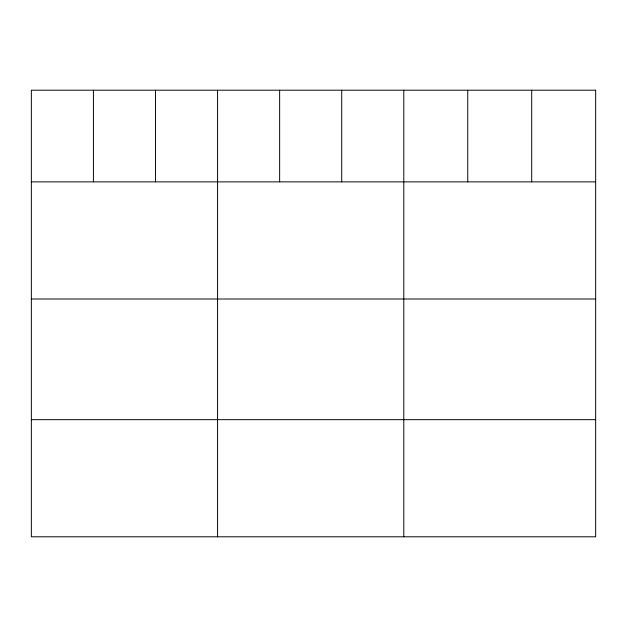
<?xml version="1.0" encoding="UTF-8"?>
<svg xmlns="http://www.w3.org/2000/svg" width="627" height="627" viewBox="0 0 627 627"><rect width="100%" height="100%" fill="white"/><g stroke="black" fill="none" stroke-linecap="round" stroke-linejoin="round"><path stroke-width="0.94" d="M31.35 181.869L595.65 181.869M31.35 299.001L595.65 299.001M31.35 419.675L595.65 419.675M531.696 90.202L531.696 181.869M467.742 90.202L467.742 181.869M403.788 90.202L403.788 536.798M341.715 90.202L341.715 181.869M279.642 90.202L279.642 181.869M217.569 90.202L217.569 536.798M155.496 90.202L155.496 181.869M93.423 90.202L93.423 181.869M595.65 90.202L31.35 90.202L31.35 536.798L595.65 536.798L595.65 90.202"/></g></svg>
